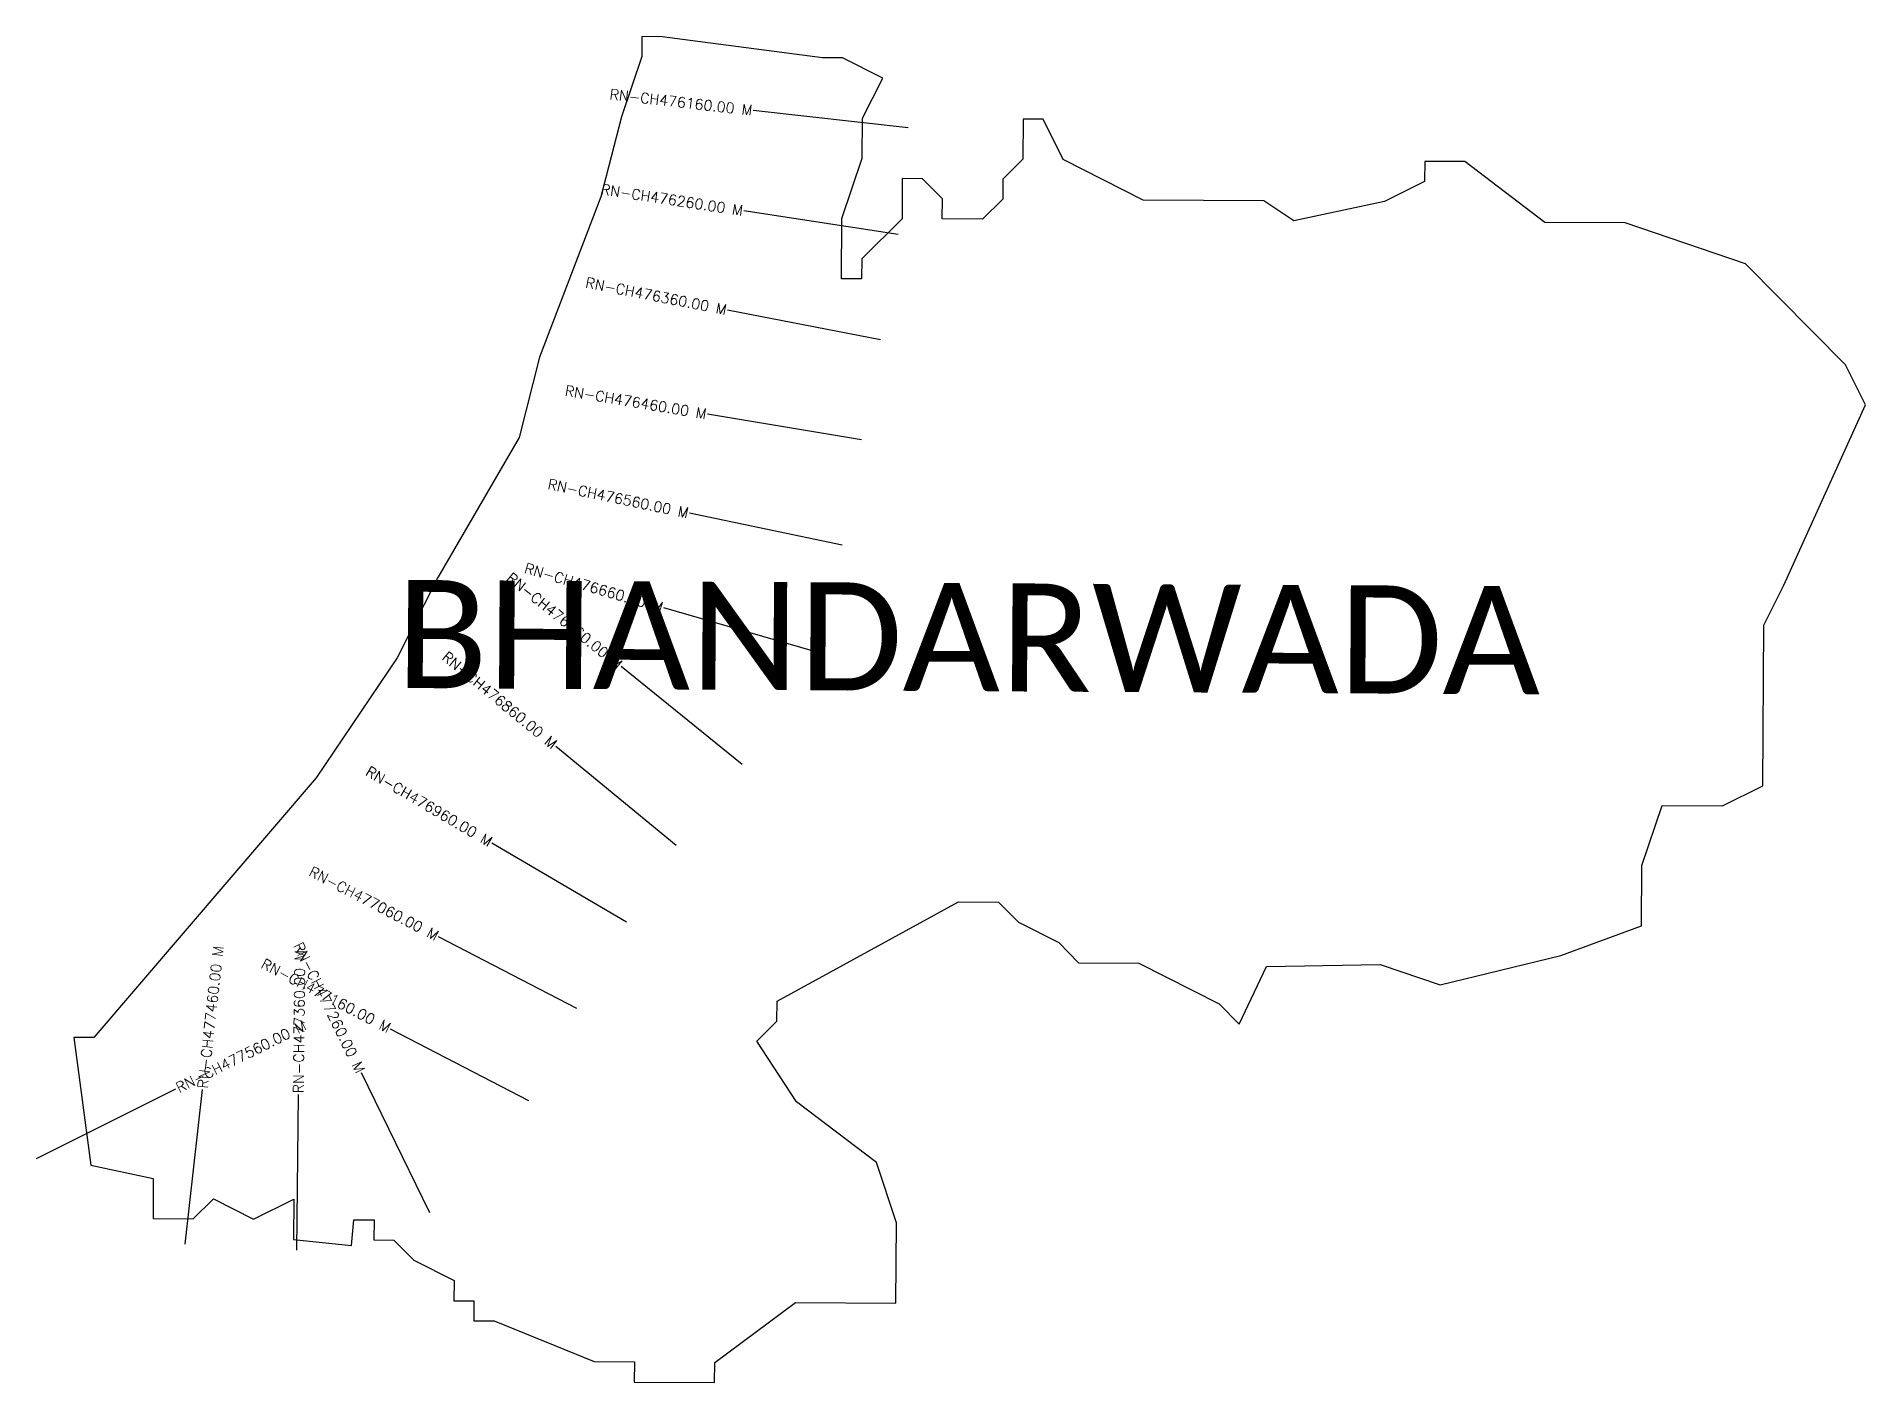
# Model space of a CAD drawing. Header units: metres. Extents: x 312758 to 314518, y 1902205 to 1903500.
import ezdxf
from ezdxf.enums import TextEntityAlignment as Align

# ---------------------------------------------------------------- set-up
doc = ezdxf.new("R2010")
doc.units = ezdxf.units.M
for name, color, linetype in [('CS', 134, 'Continuous'), ('CSMark', 6, 'Continuous'), ('VILLAGE BOUNDRY', 10, 'Continuous'), ('VILLAGE NAME', 250, 'Continuous')]:
    doc.layers.add(name, color=color, linetype=linetype)
doc.styles.get("Standard").update_dxf_attribs({"font": 'simplex.shx'})

msp = doc.modelspace()

# ---------------------------------------------------------------- linework, layer by layer
at = {"layer": 'CS'}
for p, q in [((313596.9, 1903412.4), (313447.9, 1903429.3)), ((313587.2, 1903310), (313438.9, 1903332.6)), ((313570.3, 1903208.3), (313423.1, 1903237.1)), ((313551.9, 1903112.1), (313403.9, 1903136.8)), ((313533.3, 1903010.8), (313386.5, 1903041.4)), ((313505.9, 1902908.8), (313361.8, 1902950.4)), ((313437.3, 1902799.6), (313320.7, 1902893.8)), ((313373.6, 1902721.6), (313257.8, 1902816.9)), ((313325.8, 1902647.9), (313196.4, 1902723.8)), ((313278.1, 1902564.5), (313144.9, 1902633.5)), ((313232, 1902475.7), (313098.9, 1902544.8)), ((313136.7, 1902368), (313070.7, 1902502.6)), ((312758.1, 1902420.1), (312892.3, 1902487.2)), ((312901.2, 1902337.6), (312917.8, 1902486.7)), ((313008.5, 1902331.9), (313010.1, 1902481.9))]:
    msp.add_line(p, q, dxfattribs=at)
at = {"layer": 'VILLAGE BOUNDRY'}
msp.add_lwpolyline([(314518.2, 1903145.8), (314499, 1903184.5), (314402.9, 1903281.7), (314287.1, 1903321.1), (314209.8, 1903321.5), (314132.8, 1903380), (314094.1, 1903380.2), (314094, 1903360.9), (314055.2, 1903341.7), (313968.1, 1903322.9), (313939.2, 1903342.4), (313823.2, 1903343), (313784.7, 1903362.6), (313746.1, 1903382.1), (313727, 1903420.9), (313707.6, 1903421), (313707.4, 1903382.4), (313688, 1903363.2), (313687.9, 1903343.8), (313668.4, 1903324.6), (313629.8, 1903324.8), (313629.9, 1903344.1), (313610.6, 1903363.6), (313591.3, 1903363.7), (313591.1, 1903325), (313552.2, 1903286.5), (313552.1, 1903267.2), (313532.7, 1903267.3), (313533.1, 1903325.3), (313552.7, 1903383.2), (313552.9, 1903421.9), (313572.5, 1903460.5), (313533.9, 1903480), (313514.6, 1903480.1), (313360.1, 1903500.3), (313340.7, 1903500.4), (313340.6, 1903481.1), (313320.9, 1903423.2), (313301.2, 1903346), (313242.3, 1903191.6), (313222.5, 1903114.4), (313144.4, 1902979.5), (313105.3, 1902902.4), (313027.3, 1902786.8), (312813.2, 1902536.7), (312793.9, 1902536.8), (312810.5, 1902413.7), (312870.5, 1902401), (312870.3, 1902362.3), (312908.9, 1902362.1), (312928.4, 1902381.3), (312966.9, 1902361.8), (313005.7, 1902380.9), (313005.5, 1902342.2), (313061.2, 1902336.5), (313063.6, 1902361.2), (313082.9, 1902361.1), (313082.8, 1902341.8), (313102.1, 1902341.7), (313121.3, 1902322.2), (313159.9, 1902302.6), (313159.8, 1902283.3), (313179.1, 1902283.2), (313179, 1902263.9), (313198.4, 1902263.8), (313294.8, 1902224.6), (313333.5, 1902224.3), (313333.4, 1902205), (313410.7, 1902204.6), (313410.8, 1902223.9), (313488.5, 1902281.5), (313585.2, 1902280.9), (313585.6, 1902358.3), (313566.6, 1902416.4), (313489.6, 1902474.8), (313451.3, 1902533.1), (313470.7, 1902552.3), (313470.8, 1902571.6), (313645.4, 1902667.3), (313684, 1902667.1), (313703.2, 1902647.6), (313741.8, 1902628.1), (313761, 1902608.6), (313819, 1902608.3), (313896.2, 1902569.2), (313915.4, 1902549.7), (313941.7, 1902605.1), (314051.1, 1902607), (314109, 1902587.3), (314225.1, 1902615.7), (314302.7, 1902644.2), (314303, 1902702.2), (314322.6, 1902760.1), (314380.6, 1902759.8), (314419.4, 1902779), (314420.3, 1902933.6), (314439.8, 1902972.2)], close=True, dxfattribs=at)

# ---------------------------------------------------------------- texts
at = {"layer": 'CSMark'}
for s, rotation, p in [('RN-CH476160.00 M', 353.5064, (313446.9, 1903429.4)), ('RN-CH476260.00 M', 351.3157, (313437.9, 1903332.8)), ('RN-CH476360.00 M', 348.9155, (313422.1, 1903237.3)), ('RN-CH476460.00 M', 350.5329, (313402.9, 1903137)), ('RN-CH476560.00 M', 348.2009, (313385.5, 1903041.6)), ('RN-CH476660.00 M', 343.9018, (313360.8, 1902950.7)), ('RN-CH476760.00 M', 321.0523, (313319.9, 1902894.5)), ('RN-CH476860.00 M', 320.5318, (313257.1, 1902817.6)), ('RN-CH476960.00 M', 329.601, (313195.5, 1902724.3)), ('RN-CH477060.00 M', 332.5898, (313144, 1902634)), ('RN-CH477260.00 M', 296.1316, (313070.2, 1902503.5)), ('RN-CH477160.00 M', 332.5898, (313098, 1902545.2))]:
    msp.add_text(s, height=10, rotation=rotation, dxfattribs=at).set_placement(p, align=Align.MIDDLE_RIGHT)
for s, rotation, p in [('RN-CH477460.00 M', 83.6534, (312917.9, 1902487.7)), ('RN-CH477360.00 M', 89.3843, (313010.1, 1902482.9)), ('RN-CH477560.00 M', 26.5751, (312893.2, 1902487.6))]:
    msp.add_text(s, height=10, rotation=rotation, dxfattribs=at).set_placement(p, align=Align.MIDDLE_LEFT)
at = {"layer": 'VILLAGE NAME', "insert": (313104.5, 1902977.3), "char_height": 104.042, "attachment_point": 1, "rotation": 359.6762}
msp.add_mtext_dynamic_manual_height_columns('{\\fCalibri|b0|i0|c0|p34;BHANDARWADA}', width=1397.376, gutter_width=520.2, heights=[0], dxfattribs=at)

doc.saveas('drawing.dxf')
